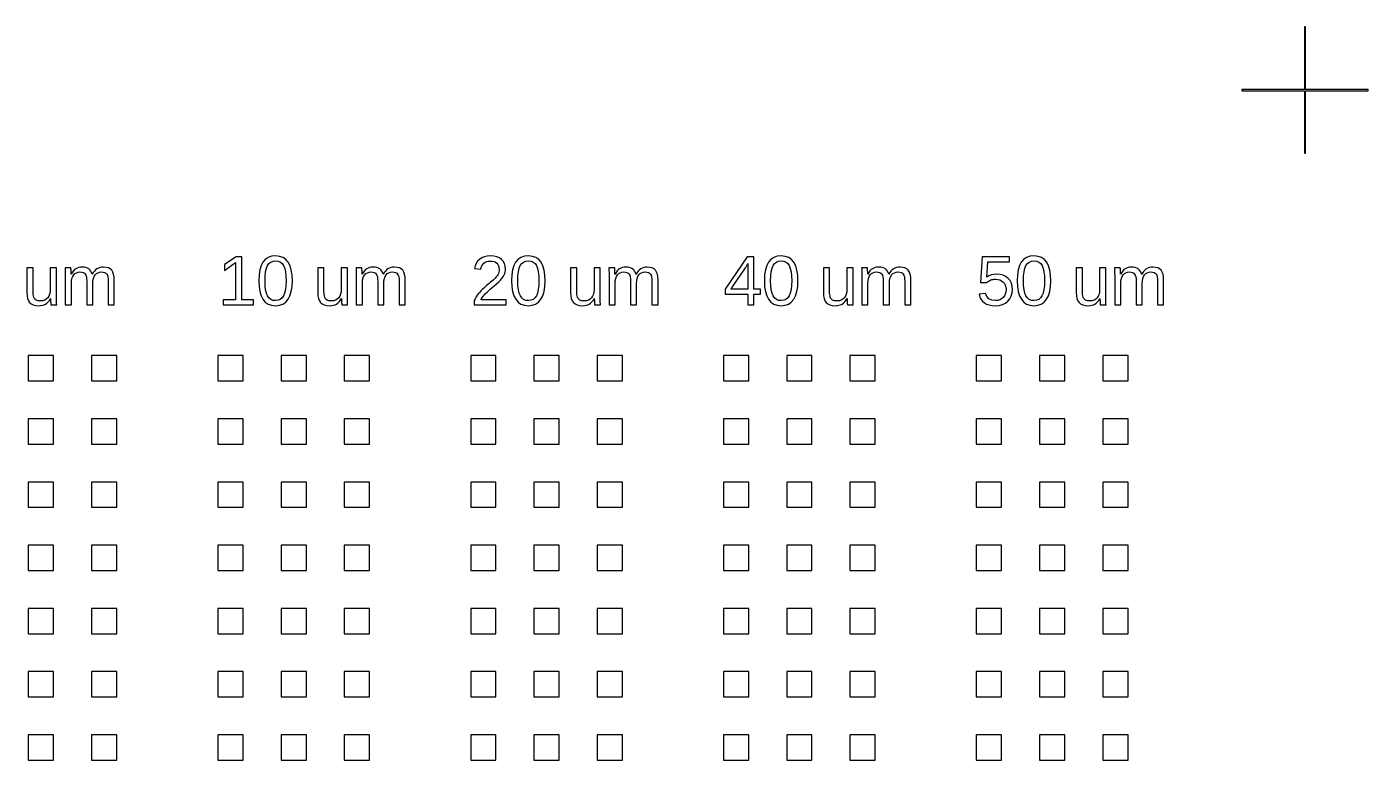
# Model space of a CAD drawing. Extents: x -5117 to 5117, y -2981 to 8396.
# Drawn here: x 2592 to 5117, y 7016 to 8396 of the extents above; entities that cross this region are included whole.
import ezdxf

# ---------------------------------------------------------------- set-up
doc = ezdxf.new("R2010")
doc.units = 0
doc.layers.get('0').update_dxf_attribs({"linetype": 'CONTINUOUS'})

msp = doc.modelspace()

# ---------------------------------------------------------------- linework, layer by layer
at = {"color": 7}
for points in [[(4999.490281, 8276.252924), (5117.307357, 8276.252924), (5117.307357, 8278.633067), (4999.490281, 8278.633067), (4999.490281, 8396.450143), (4997.110138, 8396.450143), (4997.110138, 8278.633067), (4879.293061, 8278.633067), (4879.293061, 8276.252924), (4997.110138, 8276.252924), (4997.110138, 8158.435847), (4999.490281, 8158.435847)], [(3018.473496, 7882.696286), (2996.314365, 7882.696286), (2996.314365, 7963.787756), (2985.603722, 7963.787756), (2964.08723, 7949.007069), (2964.08723, 7938.03461), (2984.627863, 7952.69629), (2984.627863, 7882.696286), (2961.445271, 7882.696286), (2961.445271, 7872.818693), (3018.473496, 7872.818693)], [(3067.171221, 7872.27126), (3073.573806, 7874.532396), (3079.024333, 7878.293021), (3083.522803, 7883.529336), (3087.045415, 7890.217538), (3089.568366, 7898.238619), (3091.067857, 7907.616383), (3091.567687, 7918.350827), (3091.091658, 7929.228081), (3089.663572, 7938.677248), (3087.259628, 7946.722131), (3083.927428, 7953.338929), (3079.571766, 7958.503839), (3074.168842, 7962.193061), (3067.694853, 7964.406594), (3060.197402, 7965.144438), (3052.485739, 7964.430395), (3045.892743, 7962.240663), (3040.394613, 7958.575243), (3036.01515, 7953.457936), (3032.659148, 7946.888741), (3030.279005, 7938.843858), (3028.827118, 7929.323286), (3028.35109, 7918.350827), (3028.85092, 7907.56878), (3030.326608, 7898.167215), (3032.801957, 7890.122332), (3036.229363, 7883.481733), (3040.656429, 7878.245419), (3046.059353, 7874.508594), (3052.438136, 7872.27126), (3059.792778, 7871.533415)], [(3494.287875, 7882.696286), (3446.851626, 7882.696286), (3447.970293, 7884.981223), (3449.398379, 7887.313763), (3451.135883, 7889.670105), (3453.159005, 7892.097851), (3455.562949, 7894.597001), (3458.323915, 7897.262761), (3461.465703, 7900.071329), (3464.988315, 7903.046508), (3471.176687, 7908.163816), (3476.293994, 7912.56708), (3480.316436, 7916.280103), (3483.267813, 7919.255282), (3485.505147, 7921.849638), (3487.456865, 7924.467795), (3489.099163, 7927.085952), (3490.455845, 7929.704109), (3491.526909, 7932.322267), (3492.264753, 7934.940424), (3492.71698, 7937.582382), (3492.88359, 7940.224341), (3492.407562, 7945.86528), (3491.027079, 7950.815977), (3488.71834, 7955.076433), (3485.481346, 7958.670449), (3481.3875, 7961.502819), (3476.508207, 7963.525941), (3470.819665, 7964.739814), (3464.345676, 7965.144438), (3458.371518, 7964.739814), (3452.944792, 7963.525941), (3448.113101, 7961.526621), (3443.828844, 7958.69425), (3440.25863, 7955.19544), (3437.545267, 7951.125396), (3435.641152, 7946.507919), (3434.570088, 7941.319207), (3446.447001, 7940.224341), (3447.113441, 7943.675548), (3448.279711, 7946.69833), (3449.945812, 7949.340289), (3452.111742, 7951.553822), (3454.682296, 7953.315127), (3457.562269, 7954.576603), (3460.799263, 7955.338249), (3464.345676, 7955.600065), (3468.034898, 7955.338249), (3471.295694, 7954.552802), (3474.128064, 7953.267525), (3476.532008, 7951.458616), (3478.459924, 7949.19748), (3479.840407, 7946.484117), (3480.649656, 7943.36613), (3480.935273, 7939.843518), (3480.768663, 7937.130155), (3480.292634, 7934.583402), (3479.507187, 7932.155657), (3478.38852, 7929.894521), (3477.008037, 7927.728591), (3475.437143, 7925.610263), (3473.675837, 7923.539539), (3471.700318, 7921.492616), (3469.581991, 7919.493296), (3467.320855, 7917.493976), (3464.940712, 7915.494656), (3462.441562, 7913.495336), (3459.871008, 7911.448413), (3457.276652, 7909.330086), (3454.682296, 7907.116553), (3452.064139, 7904.807814), (3449.493584, 7902.40387), (3446.970633, 7899.857117), (3444.495284, 7897.167555), (3442.09134, 7894.358986), (3439.806403, 7891.360006), (3437.711877, 7888.123012), (3435.783961, 7884.695606), (3434.046457, 7881.030186), (3434.046457, 7872.818693), (3494.287875, 7872.818693)], [(3543.199813, 7872.27126), (3549.602397, 7874.532396), (3555.052925, 7878.293021), (3559.551395, 7883.529336), (3563.074006, 7890.217538), (3565.596958, 7898.238619), (3567.096448, 7907.616383), (3567.596278, 7918.350827), (3567.120249, 7929.228081), (3565.692164, 7938.677248), (3563.288219, 7946.722131), (3559.956019, 7953.338929), (3555.600357, 7958.503839), (3550.197433, 7962.193061), (3543.723444, 7964.406594), (3536.225994, 7965.144438), (3528.514331, 7964.430395), (3521.921335, 7962.240663), (3516.423204, 7958.575243), (3512.043741, 7953.457936), (3508.68774, 7946.888741), (3506.307597, 7938.843858), (3504.85571, 7929.323286), (3504.379681, 7918.350827), (3504.879511, 7907.56878), (3506.3552, 7898.167215), (3508.830548, 7890.122332), (3512.257954, 7883.481733), (3516.68502, 7878.245419), (3522.087945, 7874.508594), (3528.466728, 7872.27126), (3535.821369, 7871.533415)], [(3960.319866, 7893.406929), (3973.101233, 7893.406929), (3973.101233, 7902.594281), (3960.319866, 7902.594281), (3960.319866, 7963.787756), (3948.109732, 7963.787756), (3906.481032, 7902.451472), (3906.481032, 7893.406929), (3949.347407, 7893.406929), (3949.347407, 7872.818693), (3960.319866, 7872.818693)], [(4019.228404, 7872.27126), (4025.630988, 7874.532396), (4031.081516, 7878.293021), (4035.579986, 7883.529336), (4039.102598, 7890.217538), (4041.625549, 7898.238619), (4043.125039, 7907.616383), (4043.624869, 7918.350827), (4043.148841, 7929.228081), (4041.720755, 7938.677248), (4039.31681, 7946.722131), (4035.98461, 7953.338929), (4031.628949, 7958.503839), (4026.226024, 7962.193061), (4019.752035, 7964.406594), (4012.254585, 7965.144438), (4004.542922, 7964.430395), (3997.949926, 7962.240663), (3992.451796, 7958.575243), (3988.072333, 7953.457936), (3984.716331, 7946.888741), (3982.336188, 7938.843858), (3980.884301, 7929.323286), (3980.408272, 7918.350827), (3980.908102, 7907.56878), (3982.383791, 7898.167215), (3984.85914, 7890.122332), (3988.286546, 7883.481733), (3992.713611, 7878.245419), (3998.116536, 7874.508594), (4004.495319, 7872.27126), (4011.849961, 7871.533415)], [(4422.353217, 7872.033245), (4428.684397, 7873.60414), (4434.206328, 7876.174694), (4438.89521, 7879.792511), (4442.632035, 7884.314783), (4445.321596, 7889.5987), (4446.916292, 7895.644264), (4447.463725, 7902.451472), (4446.963895, 7908.473234), (4445.464405, 7913.923761), (4442.965255, 7918.755452), (4439.490246, 7922.992106), (4435.158386, 7926.443313), (4430.136284, 7928.894861), (4424.447742, 7930.370549), (4418.068959, 7930.870379), (4412.689836, 7930.513358), (4407.76294, 7929.418492), (4403.288271, 7927.585782), (4399.289631, 7925.062831), (4401.027136, 7953.910163), (4442.156006, 7953.910163), (4442.156006, 7963.787756), (4390.435499, 7963.787756), (4387.412718, 7914.852017), (4398.766, 7914.852017), (4400.812923, 7916.494316), (4402.836044, 7917.8986), (4404.859166, 7919.017267), (4406.906089, 7919.89792), (4408.976813, 7920.540559), (4411.142743, 7920.992786), (4413.380078, 7921.278403), (4415.688816, 7921.373609), (4419.973074, 7921.040389), (4423.805104, 7920.040729), (4427.161105, 7918.39843), (4430.041078, 7916.089692), (4432.373618, 7913.23352), (4434.039718, 7909.972724), (4435.039378, 7906.283503), (4435.372599, 7902.189657), (4435.039378, 7897.524577), (4434.06352, 7893.383128), (4432.39742, 7889.76531), (4430.088681, 7886.671125), (4427.184907, 7884.195776), (4423.781302, 7882.43447), (4419.854066, 7881.363406), (4415.427001, 7881.030186), (4408.524586, 7881.863236), (4403.074059, 7884.386187), (4399.075418, 7888.59904), (4396.504864, 7894.525596), (4384.746958, 7893.168915), (4386.151242, 7888.194416), (4388.269569, 7883.886357), (4391.078138, 7880.173334), (4394.648353, 7877.079149), (4398.861206, 7874.651403), (4403.669094, 7872.913898), (4409.119622, 7871.866635), (4415.165185, 7871.533415)], [(4495.256995, 7872.27126), (4501.65958, 7874.532396), (4507.110107, 7878.293021), (4511.608577, 7883.529336), (4515.131189, 7890.217538), (4517.654141, 7898.238619), (4519.153631, 7907.616383), (4519.653461, 7918.350827), (4519.177432, 7929.228081), (4517.749346, 7938.677248), (4515.345402, 7946.722131), (4512.013202, 7953.338929), (4507.65754, 7958.503839), (4502.254616, 7962.193061), (4495.780627, 7964.406594), (4488.283176, 7965.144438), (4480.571513, 7964.430395), (4473.978517, 7962.240663), (4468.480387, 7958.575243), (4464.100924, 7953.457936), (4460.744922, 7946.888741), (4458.364779, 7938.843858), (4456.912892, 7929.323286), (4456.436864, 7918.350827), (4456.936694, 7907.56878), (4458.412382, 7898.167215), (4460.887731, 7890.122332), (4464.315137, 7883.481733), (4468.742203, 7878.245419), (4474.145127, 7874.508594), (4480.52391, 7872.27126), (4487.878552, 7871.533415)], [(2617.514614, 7871.723827), (2620.94202, 7872.27126), (2624.060007, 7873.223317), (2626.844774, 7874.532396), (2629.415329, 7876.293701), (2631.795472, 7878.578639), (2634.032806, 7881.411009), (2636.127332, 7884.76701), (2636.317743, 7884.76701), (2636.365346, 7882.410669), (2636.43675, 7880.482753), (2636.484353, 7878.93566), (2636.531956, 7877.816993), (2636.579559, 7876.93634), (2636.627162, 7876.079488), (2636.674765, 7875.294041), (2636.698566, 7874.556197), (2636.722368, 7873.913558), (2636.76997, 7873.413728), (2636.793772, 7873.056707), (2636.817573, 7872.818693), (2647.813834, 7872.818693), (2647.623422, 7874.77041), (2647.504415, 7877.912199), (2647.433011, 7882.220257), (2647.409209, 7887.742189), (2647.409209, 7942.675888), (2635.794112, 7942.675888), (2635.794112, 7902.189657), (2635.484693, 7897.381768), (2634.580239, 7893.121312), (2633.080749, 7889.408289), (2630.962422, 7886.242699), (2628.320463, 7883.743549), (2625.226277, 7881.93464), (2621.679864, 7880.863576), (2617.705025, 7880.506554), (2615.015464, 7880.60176), (2612.659122, 7880.911179), (2610.659802, 7881.43481), (2608.993702, 7882.172654), (2607.613219, 7883.148513), (2606.423148, 7884.386187), (2605.447289, 7885.909479), (2604.661842, 7887.670785), (2604.090608, 7889.76531), (2603.662182, 7892.264461), (2603.400366, 7895.120632), (2603.30516, 7898.381428), (2603.30516, 7942.675888), (2591.618658, 7942.675888), (2591.618658, 7896.120292), (2591.951878, 7890.003325), (2592.951539, 7884.814613), (2594.617639, 7880.554157), (2596.950179, 7877.245759), (2599.996762, 7874.746608), (2603.828792, 7872.961501), (2608.422468, 7871.890437), (2613.777789, 7871.533415)], [(2675.590102, 7913.304924), (2675.851918, 7918.184217), (2676.661166, 7922.468475), (2678.017848, 7926.181498), (2679.921962, 7929.323286), (2682.278304, 7931.798635), (2685.015468, 7933.583742), (2688.133455, 7934.654807), (2691.656067, 7934.988027), (2695.012069, 7934.750012), (2697.773034, 7934.035969), (2700.010369, 7932.822097), (2701.676469, 7931.132195), (2702.890342, 7928.799655), (2703.747193, 7925.681668), (2704.270825, 7921.778233), (2704.437435, 7917.113153), (2704.437435, 7872.818693), (2715.933525, 7872.818693), (2715.933525, 7913.304924), (2716.195341, 7918.208019), (2717.004589, 7922.516078), (2718.313668, 7926.229101), (2720.17018, 7929.347088), (2722.50272, 7931.822437), (2725.239884, 7933.583742), (2728.429276, 7934.654807), (2732.023291, 7934.988027), (2735.355492, 7934.750012), (2738.140259, 7934.035969), (2740.353792, 7932.822097), (2742.019892, 7931.132195), (2743.233765, 7928.799655), (2744.114418, 7925.681668), (2744.638049, 7921.778233), (2744.804659, 7917.113153), (2744.804659, 7872.818693), (2756.30075, 7872.818693), (2756.30075, 7919.374289), (2755.991331, 7925.467455), (2755.086877, 7930.632365), (2753.587387, 7934.892821), (2751.492861, 7938.225021), (2748.708094, 7940.747973), (2745.233085, 7942.53308), (2741.020232, 7943.604144), (2736.093336, 7943.984967), (2732.570724, 7943.770754), (2729.33373, 7943.19952), (2726.358551, 7942.223661), (2723.645188, 7940.86698), (2721.193641, 7939.081873), (2718.908704, 7936.796935), (2716.814178, 7934.012168), (2714.910064, 7930.727571), (2714.719652, 7930.727571), (2713.624786, 7933.964565), (2712.196701, 7936.70173), (2710.411593, 7938.986667), (2708.293266, 7940.819377), (2705.770315, 7942.19986), (2702.842739, 7943.175718), (2699.486737, 7943.770754), (2695.726111, 7943.984967), (2692.37011, 7943.794556), (2689.299725, 7943.247123), (2686.467355, 7942.342668), (2683.920602, 7941.057391), (2681.564261, 7939.343688), (2679.350728, 7937.03495), (2677.256202, 7934.178778), (2675.328286, 7930.727571), (2675.137875, 7930.727571), (2675.066471, 7933.083912), (2675.018868, 7935.011828), (2674.947463, 7936.558921), (2674.899861, 7937.677588), (2674.852258, 7938.582043), (2674.828456, 7939.415093), (2674.780853, 7940.20054), (2674.757052, 7940.938384), (2674.709449, 7941.581023), (2674.685648, 7942.080853), (2674.638045, 7942.461676), (2674.614243, 7942.675888), (2663.641784, 7942.675888), (2663.808394, 7940.724171), (2663.927401, 7937.606184), (2663.998806, 7933.274324), (2664.022607, 7927.776193), (2664.022607, 7872.818693), (2675.590102, 7872.818693)], [(3055.127698, 7881.577619), (3051.010051, 7883.26752), (3047.582645, 7886.076089), (3044.84548, 7890.003325), (3042.774756, 7895.120632), (3041.299067, 7901.57082), (3040.418414, 7909.306284), (3040.108996, 7918.350827), (3040.394613, 7927.609583), (3041.275266, 7935.487857), (3042.750954, 7941.938044), (3044.797877, 7947.007749), (3047.51124, 7950.815977), (3050.986249, 7953.553142), (3055.199102, 7955.171639), (3060.197402, 7955.719072), (3065.052894, 7955.171639), (3069.170541, 7953.505539), (3072.550344, 7950.744573), (3075.192303, 7946.888741), (3077.191623, 7941.771434), (3078.619709, 7935.321247), (3079.47656, 7927.514378), (3079.762177, 7918.350827), (3079.452759, 7909.472894), (3078.572106, 7901.808834), (3077.072616, 7895.382448), (3074.97809, 7890.193736), (3072.240926, 7886.171295), (3068.837321, 7883.315123), (3064.719674, 7881.60142), (3059.935587, 7881.030186)], [(3165.37592, 7871.723827), (3168.803325, 7872.27126), (3171.897511, 7873.223317), (3174.70608, 7874.532396), (3177.252833, 7876.293701), (3179.632976, 7878.578639), (3181.894112, 7881.411009), (3183.964836, 7884.76701), (3184.155248, 7884.76701), (3184.226652, 7882.410669), (3184.274255, 7880.482753), (3184.321858, 7878.93566), (3184.393262, 7877.816993), (3184.417063, 7876.93634), (3184.464666, 7876.079488), (3184.512269, 7875.294041), (3184.53607, 7874.556197), (3184.583673, 7873.913558), (3184.607475, 7873.413728), (3184.631276, 7873.056707), (3184.678879, 7872.818693), (3195.651338, 7872.818693), (3195.484728, 7874.77041), (3195.365721, 7877.912199), (3195.294317, 7882.220257), (3195.270515, 7887.742189), (3195.270515, 7942.675888), (3183.631616, 7942.675888), (3183.631616, 7902.189657), (3183.345999, 7897.381768), (3182.417743, 7893.121312), (3180.918253, 7889.408289), (3178.799926, 7886.242699), (3176.157967, 7883.743549), (3173.063781, 7881.93464), (3169.54117, 7880.863576), (3165.566331, 7880.506554), (3162.852968, 7880.60176), (3160.496627, 7880.911179), (3158.497306, 7881.43481), (3156.855008, 7882.172654), (3155.450724, 7883.148513), (3154.284453, 7884.386187), (3153.284793, 7885.909479), (3152.523148, 7887.670785), (3151.928112, 7889.76531), (3151.499686, 7892.264461), (3151.23787, 7895.120632), (3151.166466, 7898.381428), (3151.166466, 7942.675888), (3139.479964, 7942.675888), (3139.479964, 7896.120292), (3139.813184, 7890.003325), (3140.812844, 7884.814613), (3142.478944, 7880.554157), (3144.811484, 7877.245759), (3147.858067, 7874.746608), (3151.666296, 7872.961501), (3156.259972, 7871.890437), (3161.615294, 7871.533415)], [(3223.427606, 7913.304924), (3223.689422, 7918.184217), (3224.522472, 7922.468475), (3225.855352, 7926.181498), (3227.759467, 7929.323286), (3230.115808, 7931.798635), (3232.852972, 7933.583742), (3235.994761, 7934.654807), (3239.517373, 7934.988027), (3242.849573, 7934.750012), (3245.63434, 7934.035969), (3247.847873, 7932.822097), (3249.513973, 7931.132195), (3250.727846, 7928.799655), (3251.608499, 7925.681668), (3252.108329, 7921.778233), (3252.29874, 7917.113153), (3252.29874, 7872.818693), (3263.794831, 7872.818693), (3263.794831, 7913.304924), (3264.056647, 7918.208019), (3264.842094, 7922.516078), (3266.174974, 7926.229101), (3268.007684, 7929.347088), (3270.340224, 7931.822437), (3273.10119, 7933.583742), (3276.26678, 7934.654807), (3279.860796, 7934.988027), (3283.192996, 7934.750012), (3285.977763, 7934.035969), (3288.215098, 7932.822097), (3289.881198, 7931.132195), (3291.095071, 7928.799655), (3291.951922, 7925.681668), (3292.475554, 7921.778233), (3292.642164, 7917.113153), (3292.642164, 7872.818693), (3304.138254, 7872.818693), (3304.138254, 7919.374289), (3303.852637, 7925.467455), (3302.948183, 7930.632365), (3301.424891, 7934.892821), (3299.330365, 7938.225021), (3296.569399, 7940.747973), (3293.070589, 7942.53308), (3288.857736, 7943.604144), (3283.93084, 7943.984967), (3280.408229, 7943.770754), (3277.171234, 7943.19952), (3274.196056, 7942.223661), (3271.506494, 7940.86698), (3269.031145, 7939.081873), (3266.746208, 7936.796935), (3264.651682, 7934.012168), (3262.747568, 7930.727571), (3262.557157, 7930.727571), (3261.486092, 7933.964565), (3260.058006, 7936.70173), (3258.272899, 7938.986667), (3256.130771, 7940.819377), (3253.607819, 7942.19986), (3250.680243, 7943.175718), (3247.348043, 7943.770754), (3243.587417, 7943.984967), (3240.231416, 7943.794556), (3237.13723, 7943.247123), (3234.30486, 7942.342668), (3231.758107, 7941.057391), (3229.401765, 7939.343688), (3227.188232, 7937.03495), (3225.117508, 7934.178778), (3223.165791, 7930.727571), (3222.975379, 7930.727571), (3222.927776, 7933.083912), (3222.856372, 7935.011828), (3222.808769, 7936.558921), (3222.761166, 7937.677588), (3222.713563, 7938.582043), (3222.665961, 7939.415093), (3222.618358, 7940.20054), (3222.594556, 7940.938384), (3222.546953, 7941.581023), (3222.523152, 7942.080853), (3222.499351, 7942.461676), (3222.451748, 7942.675888), (3211.479289, 7942.675888), (3211.645899, 7940.724171), (3211.764906, 7937.606184), (3211.860112, 7933.274324), (3211.883913, 7927.776193), (3211.883913, 7872.818693), (3223.427606, 7872.818693)], [(3531.156289, 7881.577619), (3527.038642, 7883.26752), (3523.611236, 7886.076089), (3520.874072, 7890.003325), (3518.803347, 7895.120632), (3517.327659, 7901.57082), (3516.447006, 7909.306284), (3516.137587, 7918.350827), (3516.423204, 7927.609583), (3517.303857, 7935.487857), (3518.779546, 7941.938044), (3520.826469, 7947.007749), (3523.539832, 7950.815977), (3527.01484, 7953.553142), (3531.227694, 7955.171639), (3536.225994, 7955.719072), (3541.081485, 7955.171639), (3545.199133, 7953.505539), (3548.578936, 7950.744573), (3551.220894, 7946.888741), (3553.220214, 7941.771434), (3554.6483, 7935.321247), (3555.505152, 7927.514378), (3555.790769, 7918.350827), (3555.48135, 7909.472894), (3554.600697, 7901.808834), (3553.101207, 7895.382448), (3551.006681, 7890.193736), (3548.269517, 7886.171295), (3544.865913, 7883.315123), (3540.748265, 7881.60142), (3535.964178, 7881.030186)], [(3641.404511, 7871.723827), (3644.831917, 7872.27126), (3647.926103, 7873.223317), (3650.734671, 7874.532396), (3653.281424, 7876.293701), (3655.661567, 7878.578639), (3657.922703, 7881.411009), (3659.993427, 7884.76701), (3660.183839, 7884.76701), (3660.255243, 7882.410669), (3660.302846, 7880.482753), (3660.350449, 7878.93566), (3660.421853, 7877.816993), (3660.445655, 7876.93634), (3660.493257, 7876.079488), (3660.54086, 7875.294041), (3660.564662, 7874.556197), (3660.612265, 7873.913558), (3660.636066, 7873.413728), (3660.659868, 7873.056707), (3660.70747, 7872.818693), (3671.679929, 7872.818693), (3671.513319, 7874.77041), (3671.394312, 7877.912199), (3671.322908, 7882.220257), (3671.299107, 7887.742189), (3671.299107, 7942.675888), (3659.660207, 7942.675888), (3659.660207, 7902.189657), (3659.37459, 7897.381768), (3658.446335, 7893.121312), (3656.946844, 7889.408289), (3654.828517, 7886.242699), (3652.186559, 7883.743549), (3649.092373, 7881.93464), (3645.569761, 7880.863576), (3641.594922, 7880.506554), (3638.881559, 7880.60176), (3636.525218, 7880.911179), (3634.525898, 7881.43481), (3632.883599, 7882.172654), (3631.479315, 7883.148513), (3630.313045, 7884.386187), (3629.313385, 7885.909479), (3628.551739, 7887.670785), (3627.956703, 7889.76531), (3627.528278, 7892.264461), (3627.266462, 7895.120632), (3627.195058, 7898.381428), (3627.195058, 7942.675888), (3615.508556, 7942.675888), (3615.508556, 7896.120292), (3615.841776, 7890.003325), (3616.841436, 7884.814613), (3618.507536, 7880.554157), (3620.840076, 7877.245759), (3623.886659, 7874.746608), (3627.694888, 7872.961501), (3632.288563, 7871.890437), (3637.643885, 7871.533415)], [(3699.456198, 7913.304924), (3699.718013, 7918.184217), (3700.551063, 7922.468475), (3701.883944, 7926.181498), (3703.788058, 7929.323286), (3706.144399, 7931.798635), (3708.881564, 7933.583742), (3712.023353, 7934.654807), (3715.545964, 7934.988027), (3718.878164, 7934.750012), (3721.662931, 7934.035969), (3723.876464, 7932.822097), (3725.542565, 7931.132195), (3726.756437, 7928.799655), (3727.63709, 7925.681668), (3728.13692, 7921.778233), (3728.327332, 7917.113153), (3728.327332, 7872.818693), (3739.823422, 7872.818693), (3739.823422, 7913.304924), (3740.085238, 7918.208019), (3740.870685, 7922.516078), (3742.203565, 7926.229101), (3744.036275, 7929.347088), (3746.368815, 7931.822437), (3749.129781, 7933.583742), (3752.295371, 7934.654807), (3755.889387, 7934.988027), (3759.221587, 7934.750012), (3762.006355, 7934.035969), (3764.243689, 7932.822097), (3765.909789, 7931.132195), (3767.123662, 7928.799655), (3767.980513, 7925.681668), (3768.504145, 7921.778233), (3768.670755, 7917.113153), (3768.670755, 7872.818693), (3780.166845, 7872.818693), (3780.166845, 7919.374289), (3779.881228, 7925.467455), (3778.976774, 7930.632365), (3777.453482, 7934.892821), (3775.358957, 7938.225021), (3772.597991, 7940.747973), (3769.099181, 7942.53308), (3764.886328, 7943.604144), (3759.959432, 7943.984967), (3756.43682, 7943.770754), (3753.199826, 7943.19952), (3750.224647, 7942.223661), (3747.535085, 7940.86698), (3745.059737, 7939.081873), (3742.7748, 7936.796935), (3740.680274, 7934.012168), (3738.776159, 7930.727571), (3738.585748, 7930.727571), (3737.514684, 7933.964565), (3736.086598, 7936.70173), (3734.301491, 7938.986667), (3732.159362, 7940.819377), (3729.63641, 7942.19986), (3726.708835, 7943.175718), (3723.376634, 7943.770754), (3719.616009, 7943.984967), (3716.260007, 7943.794556), (3713.165821, 7943.247123), (3710.333451, 7942.342668), (3707.786698, 7941.057391), (3705.430357, 7939.343688), (3703.216824, 7937.03495), (3701.146099, 7934.178778), (3699.194382, 7930.727571), (3699.003971, 7930.727571), (3698.956368, 7933.083912), (3698.884963, 7935.011828), (3698.837361, 7936.558921), (3698.789758, 7937.677588), (3698.742155, 7938.582043), (3698.694552, 7939.415093), (3698.646949, 7940.20054), (3698.623148, 7940.938384), (3698.575545, 7941.581023), (3698.551743, 7942.080853), (3698.527942, 7942.461676), (3698.480339, 7942.675888), (3687.50788, 7942.675888), (3687.67449, 7940.724171), (3687.793497, 7937.606184), (3687.888703, 7933.274324), (3687.912504, 7927.776193), (3687.912504, 7872.818693), (3699.456198, 7872.818693)], [(3917.191675, 7902.594281), (3918.215137, 7903.879558), (3921.713947, 7908.663646), (3945.015547, 7943.009108), (3945.491575, 7943.723151), (3946.062809, 7944.675208), (3946.753051, 7945.86528), (3947.538498, 7947.269564), (3948.276342, 7948.626246), (3948.823775, 7949.649707), (3949.180797, 7950.339949), (3949.347407, 7950.69697), (3949.347407, 7902.594281)], [(4007.184881, 7881.577619), (4003.067233, 7883.26752), (3999.639827, 7886.076089), (3996.902663, 7890.003325), (3994.831939, 7895.120632), (3993.35625, 7901.57082), (3992.475597, 7909.306284), (3992.166179, 7918.350827), (3992.451796, 7927.609583), (3993.332449, 7935.487857), (3994.808137, 7941.938044), (3996.85506, 7947.007749), (3999.568423, 7950.815977), (4003.043432, 7953.553142), (4007.256285, 7955.171639), (4012.254585, 7955.719072), (4017.110077, 7955.171639), (4021.227724, 7953.505539), (4024.607527, 7950.744573), (4027.249486, 7946.888741), (4029.248806, 7941.771434), (4030.676892, 7935.321247), (4031.533743, 7927.514378), (4031.81936, 7918.350827), (4031.509942, 7909.472894), (4030.629289, 7901.808834), (4029.129799, 7895.382448), (4027.035273, 7890.193736), (4024.298108, 7886.171295), (4020.894504, 7883.315123), (4016.776857, 7881.60142), (4011.992769, 7881.030186)], [(4117.433102, 7871.723827), (4120.860508, 7872.27126), (4123.954694, 7873.223317), (4126.763263, 7874.532396), (4129.310016, 7876.293701), (4131.690159, 7878.578639), (4133.951294, 7881.411009), (4136.022019, 7884.76701), (4136.21243, 7884.76701), (4136.283835, 7882.410669), (4136.331437, 7880.482753), (4136.37904, 7878.93566), (4136.450445, 7877.816993), (4136.474246, 7876.93634), (4136.521849, 7876.079488), (4136.569452, 7875.294041), (4136.593253, 7874.556197), (4136.640856, 7873.913558), (4136.664657, 7873.413728), (4136.688459, 7873.056707), (4136.736062, 7872.818693), (4147.708521, 7872.818693), (4147.541911, 7874.77041), (4147.422904, 7877.912199), (4147.351499, 7882.220257), (4147.327698, 7887.742189), (4147.327698, 7942.675888), (4135.688799, 7942.675888), (4135.688799, 7902.189657), (4135.403182, 7897.381768), (4134.474926, 7893.121312), (4132.975436, 7889.408289), (4130.857109, 7886.242699), (4128.21515, 7883.743549), (4125.120964, 7881.93464), (4121.598353, 7880.863576), (4117.623514, 7880.506554), (4114.910151, 7880.60176), (4112.553809, 7880.911179), (4110.554489, 7881.43481), (4108.912191, 7882.172654), (4107.507906, 7883.148513), (4106.341636, 7884.386187), (4105.341976, 7885.909479), (4104.58033, 7887.670785), (4103.985295, 7889.76531), (4103.556869, 7892.264461), (4103.295053, 7895.120632), (4103.223649, 7898.381428), (4103.223649, 7942.675888), (4091.537147, 7942.675888), (4091.537147, 7896.120292), (4091.870367, 7890.003325), (4092.870027, 7884.814613), (4094.536127, 7880.554157), (4096.868667, 7877.245759), (4099.91525, 7874.746608), (4103.723479, 7872.961501), (4108.317155, 7871.890437), (4113.672476, 7871.533415)], [(4175.484789, 7913.304924), (4175.746605, 7918.184217), (4176.579655, 7922.468475), (4177.912535, 7926.181498), (4179.816649, 7929.323286), (4182.172991, 7931.798635), (4184.910155, 7933.583742), (4188.051944, 7934.654807), (4191.574555, 7934.988027), (4194.906756, 7934.750012), (4197.691523, 7934.035969), (4199.905056, 7932.822097), (4201.571156, 7931.132195), (4202.785029, 7928.799655), (4203.665682, 7925.681668), (4204.165512, 7921.778233), (4204.355923, 7917.113153), (4204.355923, 7872.818693), (4215.852014, 7872.818693), (4215.852014, 7913.304924), (4216.113829, 7918.208019), (4216.899276, 7922.516078), (4218.232157, 7926.229101), (4220.064867, 7929.347088), (4222.397407, 7931.822437), (4225.158373, 7933.583742), (4228.323963, 7934.654807), (4231.917979, 7934.988027), (4235.250179, 7934.750012), (4238.034946, 7934.035969), (4240.27228, 7932.822097), (4241.93838, 7931.132195), (4243.152253, 7928.799655), (4244.009105, 7925.681668), (4244.532736, 7921.778233), (4244.699346, 7917.113153), (4244.699346, 7872.818693), (4256.195437, 7872.818693), (4256.195437, 7919.374289), (4255.90982, 7925.467455), (4255.005365, 7930.632365), (4253.482074, 7934.892821), (4251.387548, 7938.225021), (4248.626582, 7940.747973), (4245.127772, 7942.53308), (4240.914919, 7943.604144), (4235.988023, 7943.984967), (4232.465411, 7943.770754), (4229.228417, 7943.19952), (4226.253238, 7942.223661), (4223.563677, 7940.86698), (4221.088328, 7939.081873), (4218.803391, 7936.796935), (4216.708865, 7934.012168), (4214.804751, 7930.727571), (4214.614339, 7930.727571), (4213.543275, 7933.964565), (4212.115189, 7936.70173), (4210.330082, 7938.986667), (4208.187953, 7940.819377), (4205.665002, 7942.19986), (4202.737426, 7943.175718), (4199.405226, 7943.770754), (4195.6446, 7943.984967), (4192.288598, 7943.794556), (4189.194412, 7943.247123), (4186.362042, 7942.342668), (4183.815289, 7941.057391), (4181.458948, 7939.343688), (4179.245415, 7937.03495), (4177.174691, 7934.178778), (4175.222973, 7930.727571), (4175.032562, 7930.727571), (4174.984959, 7933.083912), (4174.913555, 7935.011828), (4174.865952, 7936.558921), (4174.818349, 7937.677588), (4174.770746, 7938.582043), (4174.723143, 7939.415093), (4174.67554, 7940.20054), (4174.651739, 7940.938384), (4174.604136, 7941.581023), (4174.580335, 7942.080853), (4174.556533, 7942.461676), (4174.50893, 7942.675888), (4163.536471, 7942.675888), (4163.703081, 7940.724171), (4163.822089, 7937.606184), (4163.917294, 7933.274324), (4163.941096, 7927.776193), (4163.941096, 7872.818693), (4175.484789, 7872.818693)], [(4483.213472, 7881.577619), (4479.095825, 7883.26752), (4475.668419, 7886.076089), (4472.931254, 7890.003325), (4470.86053, 7895.120632), (4469.384841, 7901.57082), (4468.504188, 7909.306284), (4468.19477, 7918.350827), (4468.480387, 7927.609583), (4469.36104, 7935.487857), (4470.836729, 7941.938044), (4472.883651, 7947.007749), (4475.597014, 7950.815977), (4479.072023, 7953.553142), (4483.284876, 7955.171639), (4488.283176, 7955.719072), (4493.138668, 7955.171639), (4497.256315, 7953.505539), (4500.636118, 7950.744573), (4503.278077, 7946.888741), (4505.277397, 7941.771434), (4506.705483, 7935.321247), (4507.562334, 7927.514378), (4507.847952, 7918.350827), (4507.538533, 7909.472894), (4506.65788, 7901.808834), (4505.15839, 7895.382448), (4503.063864, 7890.193736), (4500.3267, 7886.171295), (4496.923095, 7883.315123), (4492.805448, 7881.60142), (4488.021361, 7881.030186)], [(4593.461694, 7871.723827), (4596.8891, 7872.27126), (4599.983285, 7873.223317), (4602.791854, 7874.532396), (4605.338607, 7876.293701), (4607.71875, 7878.578639), (4609.979886, 7881.411009), (4612.05061, 7884.76701), (4612.241022, 7884.76701), (4612.312426, 7882.410669), (4612.360029, 7880.482753), (4612.407632, 7878.93566), (4612.479036, 7877.816993), (4612.502837, 7876.93634), (4612.55044, 7876.079488), (4612.598043, 7875.294041), (4612.621844, 7874.556197), (4612.669447, 7873.913558), (4612.693249, 7873.413728), (4612.71705, 7873.056707), (4612.764653, 7872.818693), (4623.737112, 7872.818693), (4623.570502, 7874.77041), (4623.451495, 7877.912199), (4623.380091, 7882.220257), (4623.356289, 7887.742189), (4623.356289, 7942.675888), (4611.71739, 7942.675888), (4611.71739, 7902.189657), (4611.431773, 7897.381768), (4610.503517, 7893.121312), (4609.004027, 7889.408289), (4606.8857, 7886.242699), (4604.243741, 7883.743549), (4601.149555, 7881.93464), (4597.626944, 7880.863576), (4593.652105, 7880.506554), (4590.938742, 7880.60176), (4588.582401, 7880.911179), (4586.583081, 7881.43481), (4584.940782, 7882.172654), (4583.536498, 7883.148513), (4582.370228, 7884.386187), (4581.370567, 7885.909479), (4580.608922, 7887.670785), (4580.013886, 7889.76531), (4579.58546, 7892.264461), (4579.323645, 7895.120632), (4579.25224, 7898.381428), (4579.25224, 7942.675888), (4567.565738, 7942.675888), (4567.565738, 7896.120292), (4567.898958, 7890.003325), (4568.898618, 7884.814613), (4570.564718, 7880.554157), (4572.897259, 7877.245759), (4575.943842, 7874.746608), (4579.75207, 7872.961501), (4584.345746, 7871.890437), (4589.701068, 7871.533415)], [(4651.51338, 7913.304924), (4651.775196, 7918.184217), (4652.608246, 7922.468475), (4653.941126, 7926.181498), (4655.845241, 7929.323286), (4658.201582, 7931.798635), (4660.938747, 7933.583742), (4664.080535, 7934.654807), (4667.603147, 7934.988027), (4670.935347, 7934.750012), (4673.720114, 7934.035969), (4675.933647, 7932.822097), (4677.599747, 7931.132195), (4678.81362, 7928.799655), (4679.694273, 7925.681668), (4680.194103, 7921.778233), (4680.384514, 7917.113153), (4680.384514, 7872.818693), (4691.880605, 7872.818693), (4691.880605, 7913.304924), (4692.142421, 7918.208019), (4692.927868, 7922.516078), (4694.260748, 7926.229101), (4696.093458, 7929.347088), (4698.425998, 7931.822437), (4701.186964, 7933.583742), (4704.352554, 7934.654807), (4707.94657, 7934.988027), (4711.27877, 7934.750012), (4714.063537, 7934.035969), (4716.300872, 7932.822097), (4717.966972, 7931.132195), (4719.180845, 7928.799655), (4720.037696, 7925.681668), (4720.561328, 7921.778233), (4720.727938, 7917.113153), (4720.727938, 7872.818693), (4732.224028, 7872.818693), (4732.224028, 7919.374289), (4731.938411, 7925.467455), (4731.033957, 7930.632365), (4729.510665, 7934.892821), (4727.416139, 7938.225021), (4724.655173, 7940.747973), (4721.156363, 7942.53308), (4716.94351, 7943.604144), (4712.016614, 7943.984967), (4708.494003, 7943.770754), (4705.257008, 7943.19952), (4702.28183, 7942.223661), (4699.592268, 7940.86698), (4697.116919, 7939.081873), (4694.831982, 7936.796935), (4692.737456, 7934.012168), (4690.833342, 7930.727571), (4690.642931, 7930.727571), (4689.571866, 7933.964565), (4688.143781, 7936.70173), (4686.358673, 7938.986667), (4684.216545, 7940.819377), (4681.693593, 7942.19986), (4678.766017, 7943.175718), (4675.433817, 7943.770754), (4671.673191, 7943.984967), (4668.31719, 7943.794556), (4665.223004, 7943.247123), (4662.390634, 7942.342668), (4659.843881, 7941.057391), (4657.487539, 7939.343688), (4655.274006, 7937.03495), (4653.203282, 7934.178778), (4651.251565, 7930.727571), (4651.061153, 7930.727571), (4651.01355, 7933.083912), (4650.942146, 7935.011828), (4650.894543, 7936.558921), (4650.84694, 7937.677588), (4650.799338, 7938.582043), (4650.751735, 7939.415093), (4650.704132, 7940.20054), (4650.68033, 7940.938384), (4650.632728, 7941.581023), (4650.608926, 7942.080853), (4650.585125, 7942.461676), (4650.537522, 7942.675888), (4639.565063, 7942.675888), (4639.731673, 7940.724171), (4639.85068, 7937.606184), (4639.945886, 7933.274324), (4639.969687, 7927.776193), (4639.969687, 7872.818693), (4651.51338, 7872.818693)], [(2641.958682, 7777.612974), (2594.355823, 7777.612974), (2594.355823, 7730.010115), (2641.958682, 7730.010115)], [(2760.96583, 7777.612974), (2713.362971, 7777.612974), (2713.362971, 7730.010115), (2760.96583, 7730.010115)], [(2998.980126, 7777.612974), (2951.377266, 7777.612974), (2951.377266, 7730.010115), (2998.980126, 7730.010115)], [(3117.987273, 7777.612974), (3070.384414, 7777.612974), (3070.384414, 7730.010115), (3117.987273, 7730.010115)], [(3236.994421, 7777.612974), (3189.391562, 7777.612974), (3189.391562, 7730.010115), (3236.994421, 7730.010115)], [(3475.008717, 7777.612974), (3427.405858, 7777.612974), (3427.405858, 7730.010115), (3475.008717, 7730.010115)], [(3594.015865, 7777.612974), (3546.413006, 7777.612974), (3546.413006, 7730.010115), (3594.015865, 7730.010115)], [(3713.023013, 7777.612974), (3665.420153, 7777.612974), (3665.420153, 7730.010115), (3713.023013, 7730.010115)], [(3951.037308, 7777.612974), (3903.434449, 7777.612974), (3903.434449, 7730.010115), (3951.037308, 7730.010115)], [(4070.044456, 7777.612974), (4022.441597, 7777.612974), (4022.441597, 7730.010115), (4070.044456, 7730.010115)], [(4189.051604, 7777.612974), (4141.448745, 7777.612974), (4141.448745, 7730.010115), (4189.051604, 7730.010115)], [(4427.0659, 7777.612974), (4379.46304, 7777.612974), (4379.46304, 7730.010115), (4427.0659, 7730.010115)], [(4546.073047, 7777.612974), (4498.470188, 7777.612974), (4498.470188, 7730.010115), (4546.073047, 7730.010115)], [(4665.080195, 7777.612974), (4617.477336, 7777.612974), (4617.477336, 7730.010115), (4665.080195, 7730.010115)], [(2641.958682, 7658.605827), (2594.355823, 7658.605827), (2594.355823, 7611.002967), (2641.958682, 7611.002967)], [(2760.96583, 7658.605827), (2713.362971, 7658.605827), (2713.362971, 7611.002967), (2760.96583, 7611.002967)], [(2998.980126, 7658.605827), (2951.377266, 7658.605827), (2951.377266, 7611.002967), (2998.980126, 7611.002967)], [(3117.987273, 7658.605827), (3070.384414, 7658.605827), (3070.384414, 7611.002967), (3117.987273, 7611.002967)], [(3236.994421, 7658.605827), (3189.391562, 7658.605827), (3189.391562, 7611.002967), (3236.994421, 7611.002967)], [(3475.008717, 7658.605827), (3427.405858, 7658.605827), (3427.405858, 7611.002967), (3475.008717, 7611.002967)], [(3594.015865, 7658.605827), (3546.413006, 7658.605827), (3546.413006, 7611.002967), (3594.015865, 7611.002967)], [(3713.023013, 7658.605827), (3665.420153, 7658.605827), (3665.420153, 7611.002967), (3713.023013, 7611.002967)], [(3951.037308, 7658.605827), (3903.434449, 7658.605827), (3903.434449, 7611.002967), (3951.037308, 7611.002967)], [(4070.044456, 7658.605827), (4022.441597, 7658.605827), (4022.441597, 7611.002967), (4070.044456, 7611.002967)], [(4189.051604, 7658.605827), (4141.448745, 7658.605827), (4141.448745, 7611.002967), (4189.051604, 7611.002967)], [(4427.0659, 7658.605827), (4379.46304, 7658.605827), (4379.46304, 7611.002967), (4427.0659, 7611.002967)], [(4546.073047, 7658.605827), (4498.470188, 7658.605827), (4498.470188, 7611.002967), (4546.073047, 7611.002967)], [(4665.080195, 7658.605827), (4617.477336, 7658.605827), (4617.477336, 7611.002967), (4665.080195, 7611.002967)], [(2641.958682, 7539.598679), (2594.355823, 7539.598679), (2594.355823, 7491.99582), (2641.958682, 7491.99582)], [(2760.96583, 7539.598679), (2713.362971, 7539.598679), (2713.362971, 7491.99582), (2760.96583, 7491.99582)], [(2998.980126, 7539.598679), (2951.377266, 7539.598679), (2951.377266, 7491.99582), (2998.980126, 7491.99582)], [(3117.987273, 7539.598679), (3070.384414, 7539.598679), (3070.384414, 7491.99582), (3117.987273, 7491.99582)], [(3236.994421, 7539.598679), (3189.391562, 7539.598679), (3189.391562, 7491.99582), (3236.994421, 7491.99582)], [(3475.008717, 7539.598679), (3427.405858, 7539.598679), (3427.405858, 7491.99582), (3475.008717, 7491.99582)], [(3594.015865, 7539.598679), (3546.413006, 7539.598679), (3546.413006, 7491.99582), (3594.015865, 7491.99582)], [(3713.023013, 7539.598679), (3665.420153, 7539.598679), (3665.420153, 7491.99582), (3713.023013, 7491.99582)], [(3951.037308, 7539.598679), (3903.434449, 7539.598679), (3903.434449, 7491.99582), (3951.037308, 7491.99582)], [(4070.044456, 7539.598679), (4022.441597, 7539.598679), (4022.441597, 7491.99582), (4070.044456, 7491.99582)], [(4189.051604, 7539.598679), (4141.448745, 7539.598679), (4141.448745, 7491.99582), (4189.051604, 7491.99582)], [(4427.0659, 7539.598679), (4379.46304, 7539.598679), (4379.46304, 7491.99582), (4427.0659, 7491.99582)], [(4546.073047, 7539.598679), (4498.470188, 7539.598679), (4498.470188, 7491.99582), (4546.073047, 7491.99582)], [(4665.080195, 7539.598679), (4617.477336, 7539.598679), (4617.477336, 7491.99582), (4665.080195, 7491.99582)], [(2641.958682, 7420.591531), (2594.355823, 7420.591531), (2594.355823, 7372.988672), (2641.958682, 7372.988672)], [(2760.96583, 7420.591531), (2713.362971, 7420.591531), (2713.362971, 7372.988672), (2760.96583, 7372.988672)], [(2998.980126, 7420.591531), (2951.377266, 7420.591531), (2951.377266, 7372.988672), (2998.980126, 7372.988672)], [(3117.987273, 7420.591531), (3070.384414, 7420.591531), (3070.384414, 7372.988672), (3117.987273, 7372.988672)], [(3236.994421, 7420.591531), (3189.391562, 7420.591531), (3189.391562, 7372.988672), (3236.994421, 7372.988672)], [(3475.008717, 7420.591531), (3427.405858, 7420.591531), (3427.405858, 7372.988672), (3475.008717, 7372.988672)], [(3594.015865, 7420.591531), (3546.413006, 7420.591531), (3546.413006, 7372.988672), (3594.015865, 7372.988672)], [(3713.023013, 7420.591531), (3665.420153, 7420.591531), (3665.420153, 7372.988672), (3713.023013, 7372.988672)], [(3951.037308, 7420.591531), (3903.434449, 7420.591531), (3903.434449, 7372.988672), (3951.037308, 7372.988672)], [(4070.044456, 7420.591531), (4022.441597, 7420.591531), (4022.441597, 7372.988672), (4070.044456, 7372.988672)], [(4189.051604, 7420.591531), (4141.448745, 7420.591531), (4141.448745, 7372.988672), (4189.051604, 7372.988672)], [(4427.0659, 7420.591531), (4379.46304, 7420.591531), (4379.46304, 7372.988672), (4427.0659, 7372.988672)], [(4546.073047, 7420.591531), (4498.470188, 7420.591531), (4498.470188, 7372.988672), (4546.073047, 7372.988672)], [(4665.080195, 7420.591531), (4617.477336, 7420.591531), (4617.477336, 7372.988672), (4665.080195, 7372.988672)], [(2641.958682, 7301.584383), (2594.355823, 7301.584383), (2594.355823, 7253.981524), (2641.958682, 7253.981524)], [(2760.96583, 7301.584383), (2713.362971, 7301.584383), (2713.362971, 7253.981524), (2760.96583, 7253.981524)], [(2998.980126, 7301.584383), (2951.377266, 7301.584383), (2951.377266, 7253.981524), (2998.980126, 7253.981524)], [(3117.987273, 7301.584383), (3070.384414, 7301.584383), (3070.384414, 7253.981524), (3117.987273, 7253.981524)], [(3236.994421, 7301.584383), (3189.391562, 7301.584383), (3189.391562, 7253.981524), (3236.994421, 7253.981524)], [(3475.008717, 7301.584383), (3427.405858, 7301.584383), (3427.405858, 7253.981524), (3475.008717, 7253.981524)], [(3594.015865, 7301.584383), (3546.413006, 7301.584383), (3546.413006, 7253.981524), (3594.015865, 7253.981524)], [(3713.023013, 7301.584383), (3665.420153, 7301.584383), (3665.420153, 7253.981524), (3713.023013, 7253.981524)], [(3951.037308, 7301.584383), (3903.434449, 7301.584383), (3903.434449, 7253.981524), (3951.037308, 7253.981524)], [(4070.044456, 7301.584383), (4022.441597, 7301.584383), (4022.441597, 7253.981524), (4070.044456, 7253.981524)], [(4189.051604, 7301.584383), (4141.448745, 7301.584383), (4141.448745, 7253.981524), (4189.051604, 7253.981524)], [(4427.0659, 7301.584383), (4379.46304, 7301.584383), (4379.46304, 7253.981524), (4427.0659, 7253.981524)], [(4546.073047, 7301.584383), (4498.470188, 7301.584383), (4498.470188, 7253.981524), (4546.073047, 7253.981524)], [(4665.080195, 7301.584383), (4617.477336, 7301.584383), (4617.477336, 7253.981524), (4665.080195, 7253.981524)], [(2641.958682, 7182.577235), (2594.355823, 7182.577235), (2594.355823, 7134.974376), (2641.958682, 7134.974376)], [(2760.96583, 7182.577235), (2713.362971, 7182.577235), (2713.362971, 7134.974376), (2760.96583, 7134.974376)], [(2998.980126, 7182.577235), (2951.377266, 7182.577235), (2951.377266, 7134.974376), (2998.980126, 7134.974376)], [(3117.987273, 7182.577235), (3070.384414, 7182.577235), (3070.384414, 7134.974376), (3117.987273, 7134.974376)], [(3236.994421, 7182.577235), (3189.391562, 7182.577235), (3189.391562, 7134.974376), (3236.994421, 7134.974376)], [(3475.008717, 7182.577235), (3427.405858, 7182.577235), (3427.405858, 7134.974376), (3475.008717, 7134.974376)], [(3594.015865, 7182.577235), (3546.413006, 7182.577235), (3546.413006, 7134.974376), (3594.015865, 7134.974376)], [(3713.023013, 7182.577235), (3665.420153, 7182.577235), (3665.420153, 7134.974376), (3713.023013, 7134.974376)], [(3951.037308, 7182.577235), (3903.434449, 7182.577235), (3903.434449, 7134.974376), (3951.037308, 7134.974376)], [(4070.044456, 7182.577235), (4022.441597, 7182.577235), (4022.441597, 7134.974376), (4070.044456, 7134.974376)], [(4189.051604, 7182.577235), (4141.448745, 7182.577235), (4141.448745, 7134.974376), (4189.051604, 7134.974376)], [(4427.0659, 7182.577235), (4379.46304, 7182.577235), (4379.46304, 7134.974376), (4427.0659, 7134.974376)], [(4546.073047, 7182.577235), (4498.470188, 7182.577235), (4498.470188, 7134.974376), (4546.073047, 7134.974376)], [(4665.080195, 7182.577235), (4617.477336, 7182.577235), (4617.477336, 7134.974376), (4665.080195, 7134.974376)], [(2641.958682, 7063.570087), (2594.355823, 7063.570087), (2594.355823, 7015.967228), (2641.958682, 7015.967228)], [(2760.96583, 7063.570087), (2713.362971, 7063.570087), (2713.362971, 7015.967228), (2760.96583, 7015.967228)], [(2998.980126, 7063.570087), (2951.377266, 7063.570087), (2951.377266, 7015.967228), (2998.980126, 7015.967228)], [(3117.987273, 7063.570087), (3070.384414, 7063.570087), (3070.384414, 7015.967228), (3117.987273, 7015.967228)], [(3236.994421, 7063.570087), (3189.391562, 7063.570087), (3189.391562, 7015.967228), (3236.994421, 7015.967228)], [(3475.008717, 7063.570087), (3427.405858, 7063.570087), (3427.405858, 7015.967228), (3475.008717, 7015.967228)], [(3594.015865, 7063.570087), (3546.413006, 7063.570087), (3546.413006, 7015.967228), (3594.015865, 7015.967228)], [(3713.023013, 7063.570087), (3665.420153, 7063.570087), (3665.420153, 7015.967228), (3713.023013, 7015.967228)], [(3951.037308, 7063.570087), (3903.434449, 7063.570087), (3903.434449, 7015.967228), (3951.037308, 7015.967228)], [(4070.044456, 7063.570087), (4022.441597, 7063.570087), (4022.441597, 7015.967228), (4070.044456, 7015.967228)], [(4189.051604, 7063.570087), (4141.448745, 7063.570087), (4141.448745, 7015.967228), (4189.051604, 7015.967228)], [(4427.0659, 7063.570087), (4379.46304, 7063.570087), (4379.46304, 7015.967228), (4427.0659, 7015.967228)], [(4546.073047, 7063.570087), (4498.470188, 7063.570087), (4498.470188, 7015.967228), (4546.073047, 7015.967228)], [(4665.080195, 7063.570087), (4617.477336, 7063.570087), (4617.477336, 7015.967228), (4665.080195, 7015.967228)]]:
    msp.add_lwpolyline(points, close=True, dxfattribs=at)

doc.saveas('drawing.dxf')
